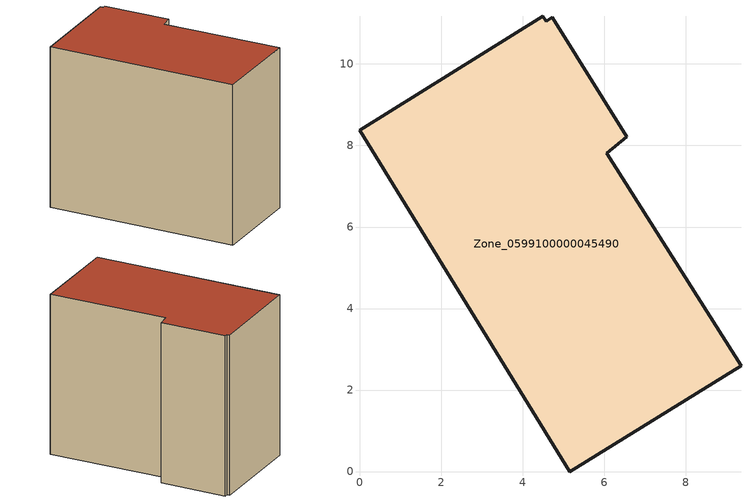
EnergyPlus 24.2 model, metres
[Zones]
Zone_0599100000045490
 floor ground (C_G): 4.58,11.05 4.72,11.14 6.55,8.21 6.06,7.81 9.36,2.6 5.16,0 0,8.37 4.5,11.17 z0
 wall outside (C_F): 5.16,0 9.36,2.6 6.06,7.81 6.55,8.21 4.72,11.14 4.58,11.05 4.5,11.17 0,8.37 5.16,0 z0:8.41
 roof outside (C_R): 4.72,11.14 4.58,11.05 4.5,11.17 0,8.37 5.16,0 9.36,2.6 6.06,7.81 6.55,8.21 z8.41
[BUILDING]
Pand.0599100000045490: North Axis=0; Terrain=City; Loads Convergence Tolerance Value=0.04; Temperature Convergence Tolerance Value=0.4; Solar Distribution=FullExterior; Maximum Number of Warmup Days=25; Minimum Number of Warmup Days=1
[Site:Location]
Rotterdam.The.Hague.AP_ZH_NLD Design_Conditions: Latitude=51.96; Longitude=4.45; Time Zone=1; Elevation=-4.5
[SITE:GROUNDTEMPERATURE:BUILDINGSURFACE]
18, 18, 18, 18, 18, 18, 18, 18, 18, 18, 18, 18
[MATERIAL] Thermal Absorptance=0.9; Solar Absorptance=0.7; Visible Absorptance=0.7
Name | Roughness | Thickness | Conductivity | Density | Specific Heat
G.TI.1975-1991 | MediumSmooth | 0.15 | 0.288461 | 540 | 1210
F.TI.1975-1991 | Rough | 0.3 | 0.230769 | 1920 | 840
R.TI.1975-1991 | MediumRough | 0.2 | 0.153846 | 1500 | 1000
[CONSTRUCTION]
C_G: G.TI.1975-1991
C_F: F.TI.1975-1991
C_R: R.TI.1975-1991
[ZONE]
Zone_0599100000045490: Type=1; Multiplier=1; Ceiling Height=Autocalculate; Volume=Autocalculate; Floor Area=autocalculate; Part of Total Floor Area=Yes
[ZONEINFILTRATION:DESIGNFLOWRATE]
Infil_Zone_0599100000045490: Zone or ZoneList or Space or SpaceList=Zone_0599100000045490; Schedule=AlwaysOn; Design Flow Rate Calculation Method=Flow/Area; Flow Rate per Floor Area=0.003; Constant Term Coefficient=1; Temperature Term Coefficient=0; Velocity Term Coefficient=0; Velocity Squared Term Coefficient=0
[HVACTEMPLATE:ZONE:IDEALLOADSAIRSYSTEM]
Zone_0599100000045490: Maximum Heating Supply Air Temperature=50; Minimum Cooling Supply Air Temperature=13; Maximum Heating Supply Air Humidity Ratio=0.0156; Minimum Cooling Supply Air Humidity Ratio=0.0077; Heating Limit=NoLimit; Cooling Limit=NoLimit; Dehumidification Control Type=ConstantSensibleHeatRatio; Cooling Sensible Heat Ratio=0.7; Dehumidification Setpoint=60; Humidification Control Type=None; Humidification Setpoint=30; Outdoor Air Method=None; Outdoor Air Flow Rate per Person=0.00944; Outdoor Air Flow Rate per Zone Floor Area=0; Outdoor Air Flow Rate per Zone=0; Demand Controlled Ventilation Type=None; Outdoor Air Economizer Type=NoEconomizer; Heat Recovery Type=None; Sensible Heat Recovery Effectiveness=0.7; Latent Heat Recovery Effectiveness=0.65
[ZONECONTROL:THERMOSTAT]
ThermostatControl_Zone_0599100000045490: Zone or ZoneList=Zone_0599100000045490; Control Type Schedule=DualSetpointControlType; Control 1=Thermostat_Zone_0599100000045490; Temperature Difference Between Cutout And Setpoint=0
[THERMOSTATSETPOINT:DUALSETPOINT]
Thermostat_Zone_0599100000045490: Heating Setpoint Temperature Schedule=HeatingSetpoint_Zone_0599100000045490; Cooling Setpoint Temperature Schedule=CoolingSetpoint_Zone_0599100000045490
[SCHEDULE:COMPACT]
HeatingSetpoint_Zone_0599100000045490: Through: 12/31, For: AllDays, Until: 24:00, 21
CoolingSetpoint_Zone_0599100000045490: Through: 12/31, For: AllDays, Until: 24:00, 24
DualSetpointControlType: Through: 12/31, For: AllDays, Until: 24:00, 4
AlwaysOn: Through: 12/31, For: AllDays, Until: 24:00, 1
